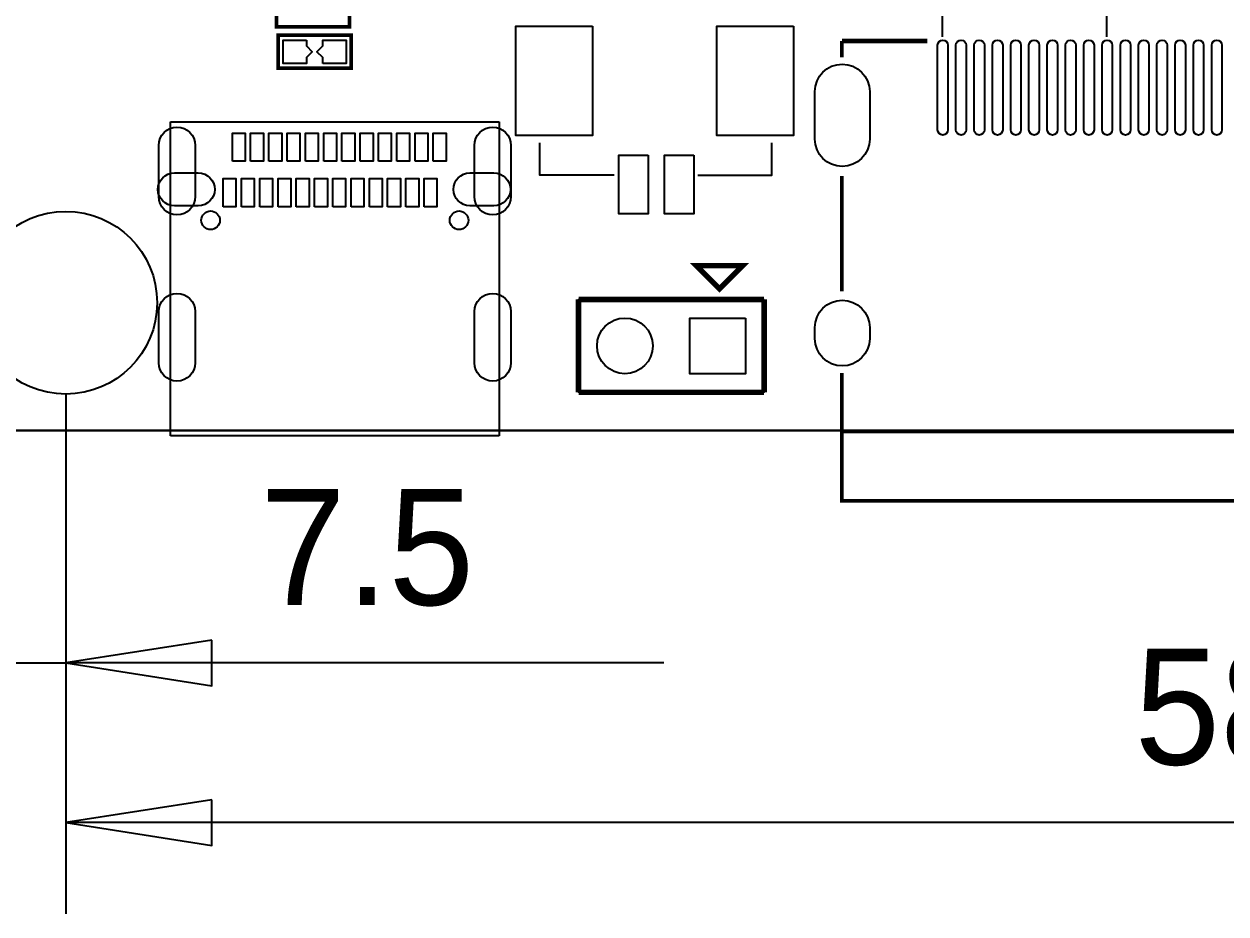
# Model space of a CAD drawing. Extents: x -27 to 80, y -24 to 59.
# Drawn here: x -5 to 27.89, y -24.5 to -0.14 of the extents above; entities that cross this region are included whole.
import ezdxf

# ---------------------------------------------------------------- set-up
doc = ezdxf.new("R2010")
doc.units = 0
for name, color, linetype in [('BG_LAYOUT-TOP', 85, 'CONTINUOUS'), ('BG_OUTLINE', 1, 'CONTINUOUS'), ('PG_ASSEMBLY_TOP', 111, 'CONTINUOUS'), ('PG_SILKSCREEN_TOP', 92, 'CONTINUOUS'), ('PIN_TOP', 3, 'CONTINUOUS')]:
    doc.layers.add(name, color=color, linetype=linetype)

msp = doc.modelspace()

# ---------------------------------------------------------------- linework, layer by layer
at = {"layer": 'BG_LAYOUT-TOP'}
for points in [[(-3.860597, -10.267086), (-3.860597, -20.127595)], [(-3.860597, -10.267086), (-3.860597, -24.496395)], [(0.139395, -17.002608), (-3.860597, -17.6276), (0.139395, -18.252592), (0.139395, -17.002608)], [(-11.357788, -17.6276), (-3.860597, -17.6276)], [(12.50315, -17.6276), (-3.860597, -17.6276)], [(0.139395, -21.371408), (-3.860597, -21.9964), (0.139395, -22.621392), (0.139395, -21.371408)], [(28.1432, -21.9964), (-3.860597, -21.9964)]]:
    msp.add_lwpolyline(points, dxfattribs=at)
at = {"layer": 'BG_OUTLINE'}
msp.add_lwpolyline([(41.17594, 44.732905), (75.607393, 44.732905, -0.414214), (77.639393, 42.700905), (77.639393, -9.23511, -0.414214), (75.607393, -11.26711), (-9.325788, -11.26711, -0.414214), (-11.357788, -9.23511), (-11.357788, -4.005275)], format="xyb", dxfattribs=at)
msp.add_lwpolyline([(41.17594, 44.732905), (-9.325788, 44.732905, 0.414214), (-11.357788, 42.700905), (-11.357788, 3.425241, 0.414214), (-10.595788, 2.663241), (-10.089947, 2.663241), (-10.089947, -3.243275), (-10.595788, -3.243275, 0.414214), (-11.357788, -4.005275), (-11.357788, -9.23511, 0.414214), (-9.325788, -11.26711), (75.607393, -11.26711, 0.414214), (77.639393, -9.23511), (77.639393, 42.700905, 0.414214), (75.607393, 44.732905)], format="xyb", close=True, dxfattribs=at)
at = {"layer": 'PG_ASSEMBLY_TOP', "const_width": 0.1}
for points in [[(1.90754, 0.683438), (3.907536, 0.683438), (3.907536, -0.216586), (1.90754, -0.216586), (1.90754, 0.683438)], [(1.950974, -0.449148), (3.95097, -0.449148), (3.95097, -1.349172), (1.950974, -1.349172), (1.950974, -0.449148)]]:
    msp.add_lwpolyline(points, dxfattribs=at)
at = {"layer": 'PG_ASSEMBLY_TOP'}
for points in [[(20.129398, -0.488696), (20.129398, 0.111303)], [(24.629491, -0.488696), (24.629491, 0.111303)], [(11.146282, -4.277106), (9.114282, -4.277106), (9.114282, -3.388106)], [(13.432282, -4.277106), (15.464282, -4.277106), (15.464282, -3.388106)]]:
    msp.add_lwpolyline(points, dxfattribs=at)
msp.add_lwpolyline([(15.251684, -7.67969), (15.251684, -10.21969), (10.171684, -10.21969), (10.171684, -7.67969)], close=True, dxfattribs=at)
at = {"layer": 'PG_SILKSCREEN_TOP'}
for points, const_width in [([(17.381804, -0.607289), (19.712788, -0.607289)], 0.127), ([(17.381804, -1.047877), (17.381804, -0.607289)], 0.100101), ([(17.381804, -7.458786), (17.381804, -4.296689)], 0.100101), ([(14.032484, -7.38759), (14.667484, -6.75259), (13.397484, -6.75259), (14.032484, -7.38759)], 0.150012), ([(15.251684, -7.67969), (10.171684, -7.67969)], 0.1524), ([(10.171684, -7.67969), (10.171684, -10.21969)], 0.1524), ([(15.251684, -10.21969), (15.251684, -7.67969)], 0.1524), ([(31.783909, -9.719996), (31.783909, -11.288598), (17.381804, -11.288598), (17.381804, -9.693885)], 0.100101), ([(10.171684, -10.21969), (15.251684, -10.21969)], 0.1524), ([(31.783909, -11.288598), (31.783909, -13.188594), (17.381804, -13.188594), (17.381804, -11.288598)], 0.100101)]:
    msp.add_lwpolyline(points, dxfattribs=dict(at, const_width=const_width))
for points in [[(-0.996798, -2.81559), (8.003388, -2.81559)], [(-0.996798, -11.411712), (-0.996798, -2.81559)], [(8.003388, -2.81559), (8.003388, -11.411712)], [(11.146282, -4.277106), (9.114282, -4.277106), (9.114282, -3.388106)], [(13.432282, -4.277106), (15.464282, -4.277106), (15.464282, -3.388106)], [(8.003388, -11.411712), (-0.996798, -11.411712)]]:
    msp.add_lwpolyline(points, dxfattribs=at)
at = {"layer": 'PIN_TOP'}
for points in [[(10.554221, -0.196215), (10.554221, -3.196209), (8.454123, -3.196209), (8.454123, -0.196215)], [(16.054337, -0.196215), (16.054337, -3.196209), (13.954239, -3.196209), (13.954239, -0.196215)], [(2.727427, -0.58166), (2.727427, -0.740156), (2.728036, -0.740156), (2.88704, -0.89916), (2.728036, -1.058164), (2.727427, -1.058164), (2.727427, -1.21666), (2.092427, -1.21666), (2.092427, -0.58166)], [(3.174517, -1.21666), (3.174517, -1.058164), (3.173908, -1.058164), (3.014904, -0.89916), (3.173908, -0.740156), (3.174517, -0.740156), (3.174517, -0.58166), (3.809517, -0.58166), (3.809517, -1.21666)], [(0.698398, -3.894455), (0.698398, -3.124556), (1.04841, -3.124556), (1.04841, -3.894455)], [(1.198296, -3.894455), (1.198296, -3.124556), (1.548308, -3.124556), (1.548308, -3.894455)], [(1.698396, -3.894455), (1.698396, -3.124556), (2.048408, -3.124556), (2.048408, -3.894455)], [(2.198294, -3.894455), (2.198294, -3.124556), (2.548306, -3.124556), (2.548306, -3.894455)], [(2.698394, -3.894455), (2.698394, -3.124556), (3.048406, -3.124556), (3.048406, -3.894455)], [(3.198292, -3.894455), (3.198292, -3.124556), (3.548304, -3.124556), (3.548304, -3.894455)], [(3.698392, -3.894455), (3.698392, -3.124556), (4.048404, -3.124556), (4.048404, -3.894455)], [(4.198188, -3.894455), (4.198188, -3.124556), (4.5482, -3.124556), (4.5482, -3.894455)], [(4.69839, -3.894455), (4.69839, -3.124556), (5.048402, -3.124556), (5.048402, -3.894455)], [(5.198186, -3.894455), (5.198186, -3.124556), (5.548198, -3.124556), (5.548198, -3.894455)], [(5.698388, -3.894455), (5.698388, -3.124556), (6.0484, -3.124556), (6.0484, -3.894455)], [(6.198184, -3.894455), (6.198184, -3.124556), (6.548196, -3.124556), (6.548196, -3.894455)], [(12.074423, -3.731006), (12.074423, -5.331206), (11.274323, -5.331206), (11.274323, -3.731006)], [(13.324332, -3.731006), (13.324332, -5.331206), (12.524232, -5.331206), (12.524232, -3.731006)], [(0.448183, -5.140655), (0.448183, -4.370756), (0.798195, -4.370756), (0.798195, -5.140655)], [(0.94808, -5.140655), (0.94808, -4.370756), (1.298092, -4.370756), (1.298092, -5.140655)], [(1.448181, -5.140655), (1.448181, -4.370756), (1.798193, -4.370756), (1.798193, -5.140655)], [(1.948078, -5.140655), (1.948078, -4.370756), (2.29809, -4.370756), (2.29809, -5.140655)], [(2.448179, -5.140655), (2.448179, -4.370756), (2.798191, -4.370756), (2.798191, -5.140655)], [(2.94828, -5.140655), (2.94828, -4.370756), (3.298292, -4.370756), (3.298292, -5.140655)], [(3.448177, -5.140655), (3.448177, -4.370756), (3.798189, -4.370756), (3.798189, -5.140655)], [(3.9481, -5.140655), (3.9481, -4.370756), (4.298112, -4.370756), (4.298112, -5.140655)], [(4.4482, -5.140655), (4.4482, -4.370756), (4.798212, -4.370756), (4.798212, -5.140655)], [(4.948301, -5.140655), (4.948301, -4.370756), (5.298313, -4.370756), (5.298313, -5.140655)], [(5.448198, -5.140655), (5.448198, -4.370756), (5.79821, -4.370756), (5.79821, -5.140655)], [(5.948096, -5.140655), (5.948096, -4.370756), (6.298108, -4.370756), (6.298108, -5.140655)], [(14.743684, -8.18769), (14.743684, -9.71169), (13.219684, -9.71169), (13.219684, -8.18769)]]:
    msp.add_lwpolyline(points, close=True, dxfattribs=at)
for points in [[(20.279512, -0.718591), (20.279512, -3.038577, -1), (19.999503, -3.038577), (19.999503, -0.718591, -1)], [(20.77941, -0.718591), (20.77941, -3.038577, -1), (20.4994, -3.038577), (20.4994, -0.718591, -1)], [(21.279307, -0.718591), (21.279307, -3.038577, -1), (20.999298, -3.038577), (20.999298, -0.718591, -1)], [(21.779408, -0.718591), (21.779408, -3.038577, -1), (21.499398, -3.038577), (21.499398, -0.718591, -1)], [(22.279508, -0.718591), (22.279508, -3.038577, -1), (21.999499, -3.038577), (21.999499, -0.718591, -1)], [(22.779406, -0.718591), (22.779406, -3.038577, -1), (22.499396, -3.038577), (22.499396, -0.718591, -1)], [(23.279303, -0.718591), (23.279303, -3.038577, -1), (22.999294, -3.038577), (22.999294, -0.718591, -1)], [(23.779404, -0.718591), (23.779404, -3.038577, -1), (23.499394, -3.038577), (23.499394, -0.718591, -1)], [(24.279504, -0.718591), (24.279504, -3.038577, -1), (23.999495, -3.038577), (23.999495, -0.718591, -1)], [(24.779402, -0.718591), (24.779402, -3.038577, -1), (24.499392, -3.038577), (24.499392, -0.718591, -1)], [(25.279299, -0.718591), (25.279299, -3.038577, -1), (24.99929, -3.038577), (24.99929, -0.718591, -1)], [(25.7794, -0.718591), (25.7794, -3.038577, -1), (25.49939, -3.038577), (25.49939, -0.718591, -1)], [(26.2795, -0.718591), (26.2795, -3.038577, -1), (25.999491, -3.038577), (25.999491, -0.718591, -1)], [(26.779398, -0.718591), (26.779398, -3.038577, -1), (26.499388, -3.038577), (26.499388, -0.718591, -1)], [(27.279295, -0.718591), (27.279295, -3.038577, -1), (26.999286, -3.038577), (26.999286, -0.718591, -1)], [(27.779396, -0.718591), (27.779396, -3.038577, -1), (27.499386, -3.038577), (27.499386, -0.718591, -1)], [(18.139499, -1.988477), (18.139499, -3.288475, -1), (16.639502, -3.288475), (16.639502, -1.988477, -1)], [(-0.316713, -3.461791), (-0.316713, -4.861789, -1), (-1.316711, -4.861789), (-1.316711, -3.461791, -1)], [(8.323301, -3.461791), (8.323301, -4.861789, -1), (7.323303, -4.861789), (7.323303, -3.461791, -1)], [(-0.233159, -5.115446), (-0.888251, -5.115446, -1), (-0.888251, -4.215549), (-0.233159, -4.215549, -1)], [(7.85575, -5.115446), (7.200659, -5.115446, -1), (7.200659, -4.215549), (7.85575, -4.215549, -1)], [(-0.316713, -8.011693), (-0.316713, -9.411691, -1), (-1.316711, -9.411691), (-1.316711, -8.011693, -1)], [(8.323301, -8.011693), (8.323301, -9.411691, -1), (7.323303, -9.411691), (7.323303, -8.011693, -1)], [(18.139499, -8.448586), (18.139499, -8.748585, -1), (16.639502, -8.748585), (16.639502, -8.448586, -1)]]:
    msp.add_lwpolyline(points, format="xyb", close=True, dxfattribs=at)
for centre, radius in [((0.103302, -5.5118), 0.254), ((6.903288, -5.5118), 0.254), ((-3.860597, -7.767091), 2.499995), ((11.441684, -8.94969), 0.762)]:
    msp.add_circle(centre, radius, dxfattribs=at)

# ---------------------------------------------------------------- texts
at = {"layer": 'BG_LAYOUT-TOP', "width": 0.992}
for s, p in [('7.5', (1.4605, -16.0401)), ('58', (25.3873, -20.4089))]:
    msp.add_text(s, height=3.175, dxfattribs=at).set_placement(p)

doc.saveas('drawing.dxf')
